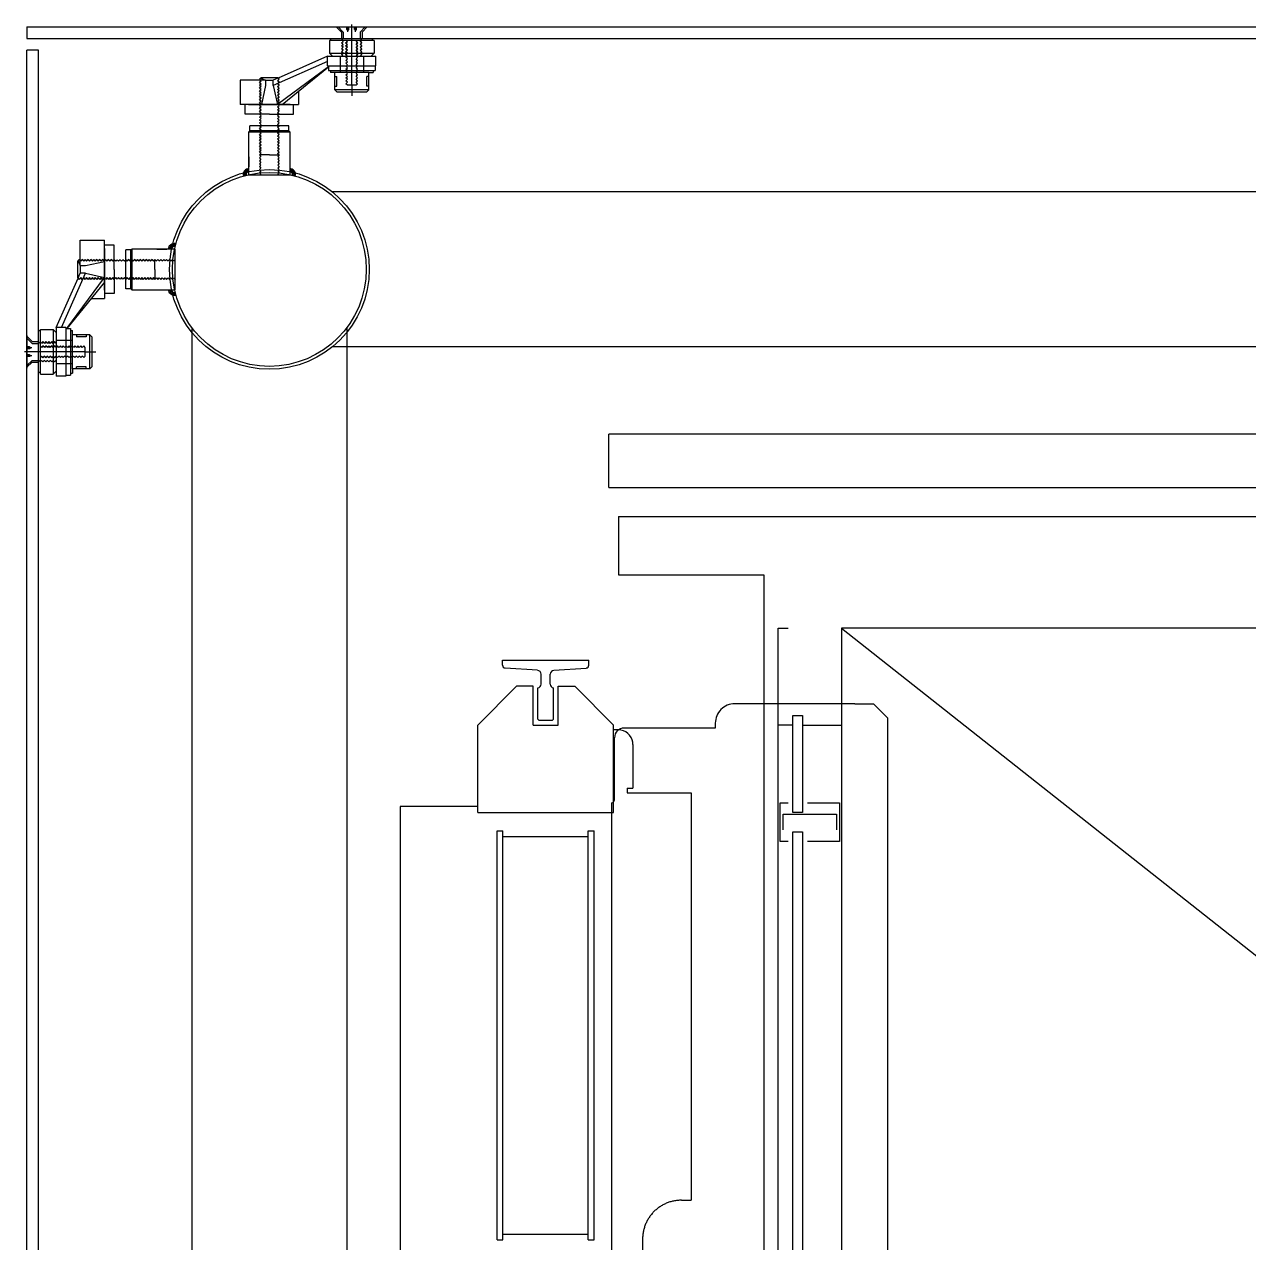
# Model space of a CAD drawing. Header units: millimetres. Extents: x -7616 to 421613, y 91067 to 341353.
# Drawn here: x 307944 to 309207, y 214705 to 215961 of the extents above; entities that cross this region are included whole.
import ezdxf

# ---------------------------------------------------------------- set-up
doc = ezdxf.new("R2010")
doc.units = ezdxf.units.MM
doc.header["$LTSCALE"] = 500
doc.header["$MEASUREMENT"] = 0
for name, pattern in [('CENTER', [65, 60, -2, 1, -2]), ('CENTER1', [8, 6, -1, 0, -1]), ('DASH_2', [34, 30, -1.5, 1, -1.5]), ('HIDDEN', [2, 1, -1])]:
    doc.linetypes.add(name, pattern=pattern)
doc.layers.add('e-plan', color=9, linetype='CONTINUOUS')

# ---------------------------------------------------------------- blocks, each defined once
blk = doc.blocks.new('HYUN-1')
at = {"layer": 'e-plan', "linetype": 'Continuous'}
for p, q in [((68.2, 153), (101.8, 153)), ((74.3, 147.8), (69, 153)), ((95.8, 147.8), (101, 153)), ((63.5, 139), (62, 139)), ((62, 139), (62, 126)), ((63.5, 139), (63.5, 141)), ((75, 139), (63.5, 139)), ((74.3, 147.8), (74.3, 141)), ((79.2, 139), (75.3, 139)), ((76.3, 147.8), (76.3, 141)), ((90.5, 139), (79.5, 139)), ((80.3, 150), (81.7, 150)), ((88.3, 150), (89.7, 150)), ((94.8, 139), (90.8, 139)), ((93.8, 147.8), (93.8, 141)), ((108, 139), (95, 139)), ((95.8, 147.8), (95.8, 141)), ((106.5, 139), (106.5, 141)), ((108, 139), (108, 126)), ((60, 117.3), (3.9, 92.5)), ((60, 122.8), (9, 100.3)), ((60, 123), (76, 123)), ((60, 113), (60, 123)), ((62, 126), (93.8, 126)), ((76.3, 123), (80.2, 123)), ((80.5, 123), (93.8, 123)), ((93.8, 126), (108, 126)), ((94, 123), (110, 123)), ((110, 113), (110, 123)), ((61, 111.9), (8.3, 73)), ((13.3, 73), (61, 111.8)), ((60, 113), (110, 113)), ((61, 113), (61, 108)), ((61, 108), (109, 108)), ((63, 108), (63, 106)), ((67.5, 88), (67.5, 106)), ((69.5, 92), (69.5, 102)), ((100.5, 92), (100.5, 102)), ((102.5, 88), (102.5, 106)), ((107, 108), (107, 106)), ((109, 113), (109, 108)), ((-3.9, 98), (-30, 98)), ((-30, 98), (-30, 73)), ((-8.8, 100.2), (-3.9, 98)), ((8.7, 100.7), (-8.7, 100.7)), ((-3.9, 92.5), (-8.2, 73)), ((-3.9, 98), (3.9, 98)), ((-3.9, 98), (-3.9, 92.5)), ((8.8, 100.2), (3.9, 98)), ((3.9, 92.5), (3.9, 98)), ((3.9, 92.5), (8.3, 73)), ((30, 86.6), (30, 73)), ((67.5, 88), (69.5, 86)), ((69.5, 86), (100.5, 86)), ((100.5, 86), (102.5, 88)), ((0, 73), (-30, 73)), ((-21.5, 73), (0, 73)), ((-21.5, 73), (0, 73)), ((0, 73), (30, 73)), ((21.5, 73), (0, 73)), ((0, 73), (21.5, 73)), ((-10.3, 63), (-25, 63)), ((-20, 45.9), (-20, 50.9)), ((-10.2, 50.9), (-20, 50.9)), ((0, 63), (-10, 63)), ((9.9, 50.9), (-9.9, 50.9)), ((0, 63), (10, 63)), ((20, 50.9), (10.2, 50.9)), ((10.3, 63), (25, 63)), ((20, 45.9), (20, 50.9)), ((-20, 45.9), (-21, 44.9)), ((-21, 0), (-21, 44.9)), ((-21, 44.9), (21, 44.9)), ((20, 45.9), (-20, 45.9)), ((21, 44.9), (20, 45.9)), ((21, 44.9), (21, 0)), ((-21, 18.9), (-21, 8.9)), ((21, 9.2), (21, 0))]:
    blk.add_line(p, q, dxfattribs=at)
at = {"layer": 'e-plan', "linetype": 'CENTER1'}
for p, q in [((71, 153), (76.3, 147.8)), ((80, 150.3), (80, 153)), ((81, 148), (81, 153)), ((82, 150.3), (82, 153)), ((85, 93), (85, 155.6)), ((88, 150.3), (88, 153)), ((89, 148), (89, 153)), ((90, 150.3), (90, 153)), ((99, 153), (93.8, 147.8)), ((74.8, 139.5), (76.3, 141)), ((76.3, 138), (74.8, 139.5)), ((76.3, 138), (74.8, 139.5)), ((76, 138), (75, 139)), ((80.2, 138), (79.2, 139)), ((80.5, 138), (79.5, 139)), ((80.5, 138), (79.5, 139)), ((80.5, 138), (79.5, 139)), ((89.5, 138), (90.5, 139)), ((89.5, 138), (90.5, 139)), ((89.8, 138), (90.8, 139)), ((95.3, 139.5), (93.8, 141)), ((93.8, 138), (95.3, 139.5)), ((94, 138), (95, 139)), ((74.5, 136.5), (76, 138)), ((76, 135), (74.5, 136.5)), ((74.5, 133.5), (76, 135)), ((76, 132), (74.5, 133.5)), ((74.5, 130.5), (76, 132)), ((76, 129), (74.5, 130.5)), ((74.5, 127.5), (76, 129)), ((76, 126), (74.5, 127.5)), ((74.8, 136.5), (76.3, 138)), ((74.8, 136.5), (76.3, 138)), ((76.3, 135), (74.8, 136.5)), ((76.3, 135), (74.8, 136.5)), ((74.8, 133.5), (76.3, 135)), ((74.8, 133.5), (76.3, 135)), ((76.3, 132), (74.8, 133.5)), ((76.3, 132), (74.8, 133.5)), ((74.8, 130.5), (76.3, 132)), ((74.8, 130.5), (76.3, 132)), ((76.3, 129), (74.8, 130.5)), ((76.3, 129), (74.8, 130.5)), ((74.8, 127.5), (76.3, 129)), ((74.8, 127.5), (76.3, 129)), ((76.3, 126), (74.8, 127.5)), ((76.3, 126), (74.8, 127.5)), ((78.7, 136.5), (80.2, 138)), ((80.2, 135), (78.7, 136.5)), ((78.7, 133.5), (80.2, 135)), ((80.2, 132), (78.7, 133.5)), ((78.7, 130.5), (80.2, 132)), ((80.2, 129), (78.7, 130.5)), ((78.7, 127.5), (80.2, 129)), ((80.2, 126), (78.7, 127.5)), ((79, 136.5), (80.5, 138)), ((79, 136.5), (80.5, 138)), ((79, 136.5), (80.5, 138)), ((80.5, 135), (79, 136.5)), ((80.5, 135), (79, 136.5)), ((80.5, 135), (79, 136.5)), ((79, 133.5), (80.5, 135)), ((79, 133.5), (80.5, 135)), ((79, 133.5), (80.5, 135)), ((80.5, 132), (79, 133.5)), ((80.5, 132), (79, 133.5)), ((80.5, 132), (79, 133.5)), ((79, 130.5), (80.5, 132)), ((79, 130.5), (80.5, 132)), ((79, 130.5), (80.5, 132)), ((80.5, 129), (79, 130.5)), ((80.5, 129), (79, 130.5)), ((80.5, 129), (79, 130.5)), ((79, 127.5), (80.5, 129)), ((79, 127.5), (80.5, 129)), ((79, 127.5), (80.5, 129)), ((80.5, 126), (79, 127.5)), ((80.5, 126), (79, 127.5)), ((80.5, 126), (79, 127.5)), ((91, 136.5), (89.5, 138)), ((91, 136.5), (89.5, 138)), ((89.5, 135), (91, 136.5)), ((89.5, 135), (91, 136.5)), ((91, 133.5), (89.5, 135)), ((91, 133.5), (89.5, 135)), ((89.5, 132), (91, 133.5)), ((89.5, 132), (91, 133.5)), ((91, 130.5), (89.5, 132)), ((91, 130.5), (89.5, 132)), ((89.5, 129), (91, 130.5)), ((89.5, 129), (91, 130.5)), ((91, 127.5), (89.5, 129)), ((91, 127.5), (89.5, 129)), ((89.5, 126), (91, 127.5)), ((89.5, 126), (91, 127.5)), ((91.3, 136.5), (89.8, 138)), ((89.8, 135), (91.3, 136.5)), ((91.3, 133.5), (89.8, 135)), ((89.8, 132), (91.3, 133.5)), ((91.3, 130.5), (89.8, 132)), ((89.8, 129), (91.3, 130.5)), ((91.3, 127.5), (89.8, 129)), ((89.8, 126), (91.3, 127.5)), ((95.3, 136.5), (93.8, 138)), ((93.8, 135), (95.3, 136.5)), ((95.3, 133.5), (93.8, 135)), ((93.8, 132), (95.3, 133.5)), ((95.3, 130.5), (93.8, 132)), ((93.8, 129), (95.3, 130.5)), ((95.3, 127.5), (93.8, 129)), ((93.8, 126), (95.3, 127.5)), ((95.5, 136.5), (94, 138)), ((94, 135), (95.5, 136.5)), ((95.5, 133.5), (94, 135)), ((94, 132), (95.5, 133.5)), ((95.5, 130.5), (94, 132)), ((94, 129), (95.5, 130.5)), ((95.5, 127.5), (94, 129)), ((94, 126), (95.5, 127.5)), ((62, 126), (65, 123)), ((74.5, 124.5), (76, 126)), ((76, 123), (74.5, 124.5)), ((74.8, 124.5), (76.3, 126)), ((74.8, 124.5), (76.3, 126)), ((76.3, 123), (74.8, 124.5)), ((76.3, 123), (74.8, 124.5)), ((78.7, 124.5), (80.2, 126)), ((80.2, 123), (78.7, 124.5)), ((79, 124.5), (80.5, 126)), ((79, 124.5), (80.5, 126)), ((79, 124.5), (80.5, 126)), ((80.5, 123), (79, 124.5)), ((80.5, 123), (79, 124.5)), ((80.5, 123), (79, 124.5)), ((79, 121.5), (80.5, 123)), ((80.5, 120), (79, 121.5)), ((79, 118.5), (80.5, 120)), ((80.5, 117), (79, 118.5)), ((79, 115.5), (80.5, 117)), ((80.5, 114), (79, 115.5)), ((79, 112.5), (80.5, 114)), ((91, 124.5), (89.5, 126)), ((91, 124.5), (89.5, 126)), ((89.5, 123), (91, 124.5)), ((89.5, 123), (91, 124.5)), ((91, 121.5), (89.5, 123)), ((89.5, 120), (91, 121.5)), ((91, 118.5), (89.5, 120)), ((89.5, 117), (91, 118.5)), ((91, 115.5), (89.5, 117)), ((89.5, 114), (91, 115.5)), ((91, 112.5), (89.5, 114)), ((91.3, 124.5), (89.8, 126)), ((89.8, 123), (91.3, 124.5)), ((95.3, 124.5), (93.8, 126)), ((93.8, 123), (95.3, 124.5)), ((95.5, 124.5), (94, 126)), ((94, 123), (95.5, 124.5)), ((108, 126), (105, 123)), ((64.9, 106), (63, 106)), ((102.5, 106), (64.9, 106)), ((67.5, 102), (69.5, 102)), ((80.5, 111), (79, 112.5)), ((79, 109.5), (80.5, 111)), ((80.5, 108), (79, 109.5)), ((79, 106.5), (80.5, 108)), ((80.5, 105), (79, 106.5)), ((79, 103.5), (80.5, 105)), ((80.5, 102), (79, 103.5)), ((79, 100.5), (80.5, 102)), ((89.5, 111), (91, 112.5)), ((91, 109.5), (89.5, 111)), ((89.5, 108), (91, 109.5)), ((91, 106.5), (89.5, 108)), ((89.5, 105), (91, 106.5)), ((91, 103.5), (89.5, 105)), ((89.5, 102), (91, 103.5)), ((91, 100.5), (89.5, 102)), ((102.5, 102), (100.5, 102)), ((102.5, 106), (107, 106)), ((-10.3, 99), (-9, 100.3)), ((-8.8, 97.5), (-10.3, 99)), ((-10.3, 96), (-8.8, 97.5)), ((-8.8, 94.5), (-10.3, 96)), ((-10.3, 93), (-8.8, 94.5)), ((-8.8, 91.5), (-10.3, 93)), ((-10.3, 90), (-8.8, 91.5)), ((-8.8, 88.5), (-10.3, 90)), ((-10.3, 87), (-8.8, 88.5)), ((-10, 99), (-8.5, 100.5)), ((-10, 99), (-8.5, 100.5)), ((-8.5, 97.5), (-10, 99)), ((-8.5, 97.5), (-10, 99)), ((-10, 96), (-8.5, 97.5)), ((-10, 96), (-8.5, 97.5)), ((-8.5, 94.5), (-10, 96)), ((-8.5, 94.5), (-10, 96)), ((-10, 93), (-8.5, 94.5)), ((-10, 93), (-8.5, 94.5)), ((-8.5, 91.5), (-10, 93)), ((-8.5, 91.5), (-10, 93)), ((-10, 90), (-8.5, 91.5)), ((-10, 90), (-8.5, 91.5)), ((-8.5, 88.5), (-10, 90)), ((-8.5, 88.5), (-10, 90)), ((-10, 87), (-8.5, 88.5)), ((-8.5, 100.5), (-8.7, 100.7)), ((-8.5, 100.5), (-8.7, 100.7)), ((8.5, 100.5), (8.7, 100.7)), ((8.5, 100.5), (8.7, 100.7)), ((10, 99), (8.5, 100.5)), ((10, 99), (8.5, 100.5)), ((8.5, 97.5), (10, 99)), ((8.5, 97.5), (10, 99)), ((10, 96), (8.5, 97.5)), ((10, 96), (8.5, 97.5)), ((8.5, 94.5), (10, 96)), ((8.5, 94.5), (10, 96)), ((10, 93), (8.5, 94.5)), ((10, 93), (8.5, 94.5)), ((8.5, 91.5), (10, 93)), ((8.5, 91.5), (10, 93)), ((10, 90), (8.5, 91.5)), ((10, 90), (8.5, 91.5)), ((8.5, 88.5), (10, 90)), ((8.5, 88.5), (10, 90)), ((10, 87), (8.5, 88.5)), ((8.8, 97.5), (10.3, 99)), ((10.3, 96), (8.8, 97.5)), ((8.8, 94.5), (10.3, 96)), ((10.3, 93), (8.8, 94.5)), ((8.8, 91.5), (10.3, 93)), ((10.3, 90), (8.8, 91.5)), ((8.8, 88.5), (10.3, 90)), ((10.3, 87), (8.8, 88.5)), ((10.3, 99), (9, 100.3)), ((67.5, 92), (69.5, 92)), ((80.5, 99), (79, 100.5)), ((79, 97.5), (80.5, 99)), ((80.5, 96), (79, 97.5)), ((79, 94.5), (80.5, 96)), ((80.5, 93), (79, 94.5)), ((89.5, 93), (80.5, 93)), ((85, 93), (85, 82)), ((89.5, 99), (91, 100.5)), ((91, 97.5), (89.5, 99)), ((89.5, 96), (91, 97.5)), ((91, 94.5), (89.5, 96)), ((89.5, 93), (91, 94.5)), ((102.5, 92), (100.5, 92)), ((-8.8, 85.5), (-10.3, 87)), ((-10.3, 84), (-8.8, 85.5)), ((-8.8, 82.5), (-10.3, 84)), ((-10.3, 81), (-8.8, 82.5)), ((-8.8, 79.5), (-10.3, 81)), ((-10.3, 78), (-8.8, 79.5)), ((-8.8, 76.5), (-10.3, 78)), ((-10.3, 75), (-8.8, 76.5)), ((-8.5, 85.5), (-10, 87)), ((-10, 84), (-8.5, 85.5)), ((-8.5, 82.5), (-10, 84)), ((-10, 81), (-8.5, 82.5)), ((-8.5, 79.5), (-10, 81)), ((-10, 78), (-8.5, 79.5)), ((-8.5, 76.5), (-10, 78)), ((-10, 75), (-8.5, 76.5)), ((-8.8, 76.5), (-9.8, 77.5)), ((8.5, 85.5), (10, 87)), ((10, 84), (8.5, 85.5)), ((8.5, 82.5), (10, 84)), ((10, 81), (8.5, 82.5)), ((8.5, 79.5), (10, 81)), ((10, 78), (8.5, 79.5)), ((8.5, 76.5), (10, 78)), ((10, 75), (8.5, 76.5)), ((8.8, 85.5), (10.3, 87)), ((10.3, 84), (8.8, 85.5)), ((8.8, 82.5), (10.3, 84)), ((10.3, 81), (8.8, 82.5)), ((8.8, 79.5), (10.3, 81)), ((10.3, 78), (8.8, 79.5)), ((8.8, 76.5), (10.3, 78)), ((8.8, 76.5), (9.8, 77.5)), ((10.3, 75), (8.8, 76.5)), ((102.5, 88), (67.5, 88)), ((-8.8, 73.5), (-10.3, 75)), ((-10.3, 72), (-8.8, 73.5)), ((-8.8, 70.5), (-10.3, 72)), ((-10.3, 69), (-8.8, 70.5)), ((-8.8, 67.5), (-10.3, 69)), ((-10.3, 66), (-8.8, 67.5)), ((-8.8, 64.5), (-10.3, 66)), ((-10.3, 63), (-8.8, 64.5)), ((-8.5, 73.5), (-10, 75)), ((-10, 72), (-8.5, 73.5)), ((-8.5, 70.5), (-10, 72)), ((-10, 69), (-8.5, 70.5)), ((-8.5, 67.5), (-10, 69)), ((-10, 66), (-8.5, 67.5)), ((-8.5, 64.5), (-10, 66)), ((-10, 63), (-8.5, 64.5)), ((-10, 63), (-8.5, 64.5)), ((-10, 63), (-8.5, 64.5)), ((-8.5, 64.5), (-9.5, 65.5)), ((-8.5, 64.5), (-9.5, 65.5)), ((8.5, 73.5), (10, 75)), ((10, 72), (8.5, 73.5)), ((8.5, 70.5), (10, 72)), ((10, 69), (8.5, 70.5)), ((8.5, 67.5), (10, 69)), ((10, 66), (8.5, 67.5)), ((8.5, 64.5), (10, 66)), ((8.5, 64.5), (9.5, 65.5)), ((8.5, 64.5), (9.5, 65.5)), ((8.5, 64.5), (9.5, 65.5)), ((8.5, 64.5), (9.5, 65.5)), ((10, 63), (8.5, 64.5)), ((10, 63), (8.5, 64.5)), ((10, 63), (8.5, 64.5)), ((10, 63), (8.5, 64.5)), ((10, 63), (8.5, 64.5)), ((10, 63), (8.5, 64.5)), ((10, 63), (8.5, 64.5)), ((10, 63), (8.5, 64.5)), ((10, 63), (8.5, 64.5)), ((8.8, 73.5), (10.3, 75)), ((10.3, 72), (8.8, 73.5)), ((8.8, 70.5), (10.3, 72)), ((10.3, 69), (8.8, 70.5)), ((8.8, 67.5), (10.3, 69)), ((10.3, 66), (8.8, 67.5)), ((8.8, 64.5), (10.3, 66)), ((10.3, 63), (8.8, 64.5)), ((10.3, 63), (8.8, 64.5)), ((10.3, 63), (8.8, 64.5)), ((-8.8, 49.5), (-10.2, 50.9)), ((-8.5, 61.5), (-10, 63)), ((-8.5, 61.5), (-10, 63)), ((-8.5, 61.5), (-10, 63)), ((-10, 60), (-8.5, 61.5)), ((-10, 60), (-8.5, 61.5)), ((-10, 60), (-8.5, 61.5)), ((-8.5, 58.5), (-10, 60)), ((-8.5, 58.5), (-10, 60)), ((-10, 57), (-8.5, 58.5)), ((-10, 57), (-8.5, 58.5)), ((-8.5, 55.5), (-10, 57)), ((-8.5, 55.5), (-10, 57)), ((-10, 54), (-8.5, 55.5)), ((-10, 54), (-8.5, 55.5)), ((-8.5, 52.5), (-10, 54)), ((-8.5, 52.5), (-10, 54)), ((-10, 51), (-8.5, 52.5)), ((-10, 51), (-8.5, 52.5)), ((-8.5, 49.5), (-10, 51)), ((-8.5, 49.5), (-10, 51)), ((8.5, 61.5), (10, 63)), ((8.5, 61.5), (10, 63)), ((8.5, 61.5), (10, 63)), ((8.5, 61.5), (10, 63)), ((8.5, 61.5), (10, 63)), ((8.5, 61.5), (10, 63)), ((10, 60), (8.5, 61.5)), ((10, 60), (8.5, 61.5)), ((10, 60), (8.5, 61.5)), ((10, 60), (8.5, 61.5)), ((10, 60), (8.5, 61.5)), ((10, 60), (8.5, 61.5)), ((8.5, 58.5), (10, 60)), ((8.5, 58.5), (10, 60)), ((8.5, 58.5), (10, 60)), ((8.5, 58.5), (10, 60)), ((10, 57), (8.5, 58.5)), ((10, 57), (8.5, 58.5)), ((10, 57), (8.5, 58.5)), ((10, 57), (8.5, 58.5)), ((8.5, 55.5), (10, 57)), ((8.5, 55.5), (10, 57)), ((8.5, 55.5), (10, 57)), ((8.5, 55.5), (10, 57)), ((10, 54), (8.5, 55.5)), ((10, 54), (8.5, 55.5)), ((10, 54), (8.5, 55.5)), ((10, 54), (8.5, 55.5)), ((8.5, 52.5), (10, 54)), ((8.5, 52.5), (10, 54)), ((8.5, 52.5), (10, 54)), ((8.5, 52.5), (10, 54)), ((10, 51), (8.5, 52.5)), ((10, 51), (8.5, 52.5)), ((10, 51), (8.5, 52.5)), ((10, 51), (8.5, 52.5)), ((8.5, 49.5), (10, 51)), ((8.5, 49.5), (10, 51)), ((8.5, 49.5), (10, 51)), ((8.5, 49.5), (10, 51)), ((8.8, 49.5), (10.2, 50.9)), ((-10.3, 48), (-8.8, 49.5)), ((-8.8, 46.5), (-10.3, 48)), ((-10.3, 45), (-8.8, 46.5)), ((-8.8, 43.5), (-10.3, 45)), ((-10.3, 42), (-8.8, 43.5)), ((-8.8, 40.5), (-10.3, 42)), ((-10.3, 39), (-8.8, 40.5)), ((-8.8, 37.5), (-10.3, 39)), ((-10, 48), (-8.5, 49.5)), ((-8.5, 46.5), (-10, 48)), ((-10, 45), (-8.5, 46.5)), ((-8.5, 43.5), (-10, 45)), ((-10, 42), (-8.5, 43.5)), ((-8.5, 40.5), (-10, 42)), ((-10, 39), (-8.5, 40.5)), ((-8.5, 37.5), (-10, 39)), ((10, 48), (8.5, 49.5)), ((10, 48), (8.5, 49.5)), ((8.5, 46.5), (10, 48)), ((8.5, 46.5), (10, 48)), ((10, 45), (8.5, 46.5)), ((10, 45), (8.5, 46.5)), ((8.5, 43.5), (10, 45)), ((8.5, 43.5), (10, 45)), ((10, 42), (8.5, 43.5)), ((10, 42), (8.5, 43.5)), ((8.5, 40.5), (10, 42)), ((8.5, 40.5), (10, 42)), ((10, 39), (8.5, 40.5)), ((10, 39), (8.5, 40.5)), ((8.5, 37.5), (10, 39)), ((8.5, 37.5), (10, 39)), ((10.3, 48), (8.8, 49.5)), ((8.8, 46.5), (10.3, 48)), ((10.3, 45), (8.8, 46.5)), ((8.8, 43.5), (10.3, 45)), ((10.3, 42), (8.8, 43.5)), ((8.8, 40.5), (10.3, 42)), ((10.3, 39), (8.8, 40.5)), ((8.8, 37.5), (10.3, 39)), ((-10.3, 36), (-8.8, 37.5)), ((-8.8, 34.5), (-10.3, 36)), ((-10.3, 33), (-8.8, 34.5)), ((-8.8, 31.5), (-10.3, 33)), ((-10.3, 30), (-8.8, 31.5)), ((-8.8, 28.5), (-10.3, 30)), ((-10.3, 27), (-8.8, 28.5)), ((-8.8, 25.5), (-10.3, 27)), ((-10.3, 24), (-8.8, 25.5)), ((-10, 36), (-8.5, 37.5)), ((-8.5, 34.5), (-10, 36)), ((-10, 33), (-8.5, 34.5)), ((-8.5, 31.5), (-10, 33)), ((-10, 30), (-8.5, 31.5)), ((-8.5, 28.5), (-10, 30)), ((-10, 27), (-8.5, 28.5)), ((-8.5, 25.5), (-10, 27)), ((-10, 24), (-8.5, 25.5)), ((10, 36), (8.5, 37.5)), ((10, 36), (8.5, 37.5)), ((8.5, 34.5), (10, 36)), ((8.5, 34.5), (10, 36)), ((10, 33), (8.5, 34.5)), ((10, 33), (8.5, 34.5)), ((8.5, 31.5), (10, 33)), ((8.5, 31.5), (10, 33)), ((10, 30), (8.5, 31.5)), ((10, 30), (8.5, 31.5)), ((8.5, 28.5), (10, 30)), ((8.5, 28.5), (10, 30)), ((10, 27), (8.5, 28.5)), ((10, 27), (8.5, 28.5)), ((8.5, 25.5), (10, 27)), ((8.5, 25.5), (10, 27)), ((10, 24), (8.5, 25.5)), ((10, 24), (8.5, 25.5)), ((10.3, 36), (8.8, 37.5)), ((8.8, 34.5), (10.3, 36)), ((10.3, 33), (8.8, 34.5)), ((8.8, 31.5), (10.3, 33)), ((10.3, 30), (8.8, 31.5)), ((8.8, 28.5), (10.3, 30)), ((10.3, 27), (8.8, 28.5)), ((8.8, 25.5), (10.3, 27)), ((10.3, 24), (8.8, 25.5)), ((-8.8, 22.5), (-10.3, 24)), ((-10.3, 21), (-8.8, 22.5)), ((-10.3, 21), (-8.8, 19.5)), ((-8.8, 19.5), (-10.3, 18)), ((-10.3, 18), (-8.8, 16.5)), ((-8.8, 16.5), (-10.3, 15)), ((-10.3, 15), (-8.8, 13.5)), ((-8.8, 13.5), (-10.3, 12)), ((-8.5, 22.5), (-10, 24)), ((-10, 21), (-8.5, 22.5)), ((0, 21), (-10, 21)), ((0, 21), (10, 21)), ((8.5, 22.5), (10, 24)), ((8.5, 22.5), (10, 24)), ((10, 21), (8.5, 22.5)), ((10, 21), (8.5, 22.5)), ((8.8, 22.5), (10.3, 24)), ((10.3, 21), (8.8, 22.5)), ((10.3, 21), (8.8, 19.5)), ((8.8, 19.5), (10.3, 18)), ((10.3, 18), (8.8, 16.5)), ((8.8, 16.5), (10.3, 15)), ((10.3, 15), (8.8, 13.5)), ((8.8, 13.5), (10.3, 12)), ((-10.3, 12), (-8.8, 10.5)), ((-8.8, 10.5), (-10.3, 9)), ((-10.3, 9), (-8.8, 7.5)), ((-8.8, 7.5), (-10.3, 6)), ((-10.3, 6), (-8.8, 4.5)), ((-8.8, 4.5), (-10.3, 3)), ((-10.3, 3), (-8.8, 1.5)), ((-8.8, 1.5), (-10.3, 0)), ((10.3, 12), (8.8, 10.5)), ((8.8, 10.5), (10.3, 9)), ((10.3, 9), (8.8, 7.5)), ((8.8, 7.5), (10.3, 6)), ((10.3, 6), (8.8, 4.5)), ((8.8, 4.5), (10.3, 3)), ((10.3, 3), (8.8, 1.5)), ((8.8, 1.5), (10.3, 0))]:
    blk.add_line(p, q, dxfattribs=at)
at = {"layer": 'e-plan', "linetype": 'DASH_2'}
for p, q in [((73, 123), (73, 106)), ((97, 123), (97, 106)), ((-25, 63), (-25, 73)), ((25, 63), (25, 73))]:
    blk.add_line(p, q, dxfattribs=at)
at = {"layer": 'e-plan'}
blk.add_line((21, 0), (-21, 0), dxfattribs=at)
at = {"layer": 'e-plan', "linetype": 'CENTER1'}
for centre, start, end in [((80.3, 150.3), 180, 270), ((81.7, 150.3), 270, 0), ((88.3, 150.3), 180, 270), ((89.7, 150.3), 270, 0)]:
    blk.add_arc(centre, 0.3, start, end, dxfattribs=at)
at = {"layer": 'e-plan', "linetype": 'Continuous'}
for centre, radius, start, end in [((-21, 0.6), 6.11, 89.8114, 186.0131), ((-21, 0.6), 5.11, 89.8114, 187.1953), ((-21, 0.6), 4.11, 89.8114, 188.9587), ((-21, 0.6), 3.11, 89.8114, 191.8754), ((21, 0.6), 6.11, 353.9869, 90.1886), ((21, 0.6), 5.11, 352.8047, 90.1886), ((21, 0.6), 4.11, 351.0413, 90.1886), ((21, 0.6), 3.11, 348.1246, 90.1886)]:
    blk.add_arc(centre, radius, start, end, dxfattribs=at)

msp = doc.modelspace()

# ---------------------------------------------------------------- linework, layer by layer
at = {"layer": 'e-plan'}
for p, q in [((307946.9, 215958.2), (309633.4, 215958.2)), ((307946.9, 215958.2), (307946.9, 215946.2)), ((307946.9, 215946.2), (309633.4, 215946.2)), ((307946.9, 214519.2), (307946.9, 215934.2)), ((307958.9, 215934.2), (307946.9, 215934.2)), ((307958.9, 214519.2), (307958.9, 215934.2)), ((311036.9, 215788.2), (308261.8, 215788.2)), ((308116.9, 215648.2), (308116.9, 213468.2)), ((308276.9, 215648.2), (308276.9, 213468.2)), ((311036.9, 215628.2), (308261.8, 215628.2)), ((310926.9, 215538.2), (308546.9, 215538.2)), ((308546.9, 215483.2), (308546.9, 215538.2)), ((308546.9, 215483.2), (310926.9, 215483.2)), ((308786.9, 215338.2), (308786.9, 215260.2)), ((309236.9, 215338.2), (308786.9, 215338.2)), ((308437.4, 215300.1), (308437.4, 215305.2)), ((308437.4, 215305.2), (308526.4, 215305.2)), ((308473.5, 215294.7), (308440.2, 215297.1)), ((308490.4, 215294.7), (308523.6, 215297.1)), ((308526.4, 215300.1), (308526.4, 215305.2)), ((308477.2, 215280.5), (308477.2, 215290.7)), ((308486.7, 215280.5), (308486.7, 215290.7)), ((308411.9, 215238.2), (308451.9, 215278.2)), ((308468.9, 215278.2), (308451.9, 215278.2)), ((308468.9, 215238.2), (308468.9, 215278.2)), ((308474, 215244.2), (308474, 215276.6)), ((308489.9, 215244.2), (308489.9, 215276.6)), ((308494.9, 215238.2), (308494.9, 215278.2)), ((308494.9, 215278.2), (308511.9, 215278.2)), ((308551.9, 215238.2), (308511.9, 215278.2)), ((308800.9, 215260.2), (308676.9, 215260.2)), ((308800.9, 215260.2), (308819.9, 215260.2)), ((308834.9, 215245.2), (308819.9, 215260.2)), ((308475, 215243.2), (308474, 215244.2)), ((308475, 215243.2), (308488.9, 215243.2)), ((308488.9, 215243.2), (308489.9, 215244.2)), ((308834.9, 214591.2), (308834.9, 215245.2)), ((308411.9, 215148.2), (308411.9, 215238.2)), ((308468.9, 215238.2), (308494.9, 215238.2)), ((308551.9, 215148.2), (308551.9, 215238.2)), ((308556.9, 215233.2), (308551.9, 215233.2)), ((308647.9, 215235.2), (308562.9, 215235.2)), ((308656.9, 215235.2), (308647.9, 215235.2)), ((308656.9, 215240.2), (308656.9, 215235.2)), ((308746.9, 215238.2), (308786.9, 215238.2)), ((308552.9, 215161.2), (308552.9, 215225.2)), ((308571.9, 215218.2), (308571.9, 215173.2)), ((308565.9, 215173.2), (308571.9, 215173.2)), ((308565.9, 215173.2), (308565.9, 215168.2)), ((308565.9, 215168.2), (308631.9, 215168.2)), ((308331.9, 215154.2), (308331.9, 214682.2)), ((308411.9, 215154.2), (308331.9, 215154.2)), ((308549.9, 215158.2), (308549.9, 214678.2)), ((308411.9, 215148.2), (308551.9, 215148.2)), ((308431.9, 214707.2), (308431.9, 215129.2)), ((308431.9, 215129.2), (308437.9, 215129.2)), ((308437.9, 214707.2), (308437.9, 215129.2)), ((308525.9, 214707.2), (308525.9, 215129.2)), ((308525.9, 215129.2), (308531.9, 215129.2)), ((308531.9, 214707.2), (308531.9, 215129.2)), ((308437.9, 215123.2), (308525.9, 215123.2)), ((308437.9, 214713.2), (308525.9, 214713.2)), ((308431.9, 214707.2), (308437.9, 214707.2)), ((308525.9, 214707.2), (308531.9, 214707.2))]:
    msp.add_line(p, q, dxfattribs=at)
at = {"layer": 'e-plan', "linetype": 'Continuous'}
for p, q in [((308556.9, 215453.2), (310916.9, 215453.2)), ((308556.9, 215453.2), (308556.9, 215393.2)), ((308556.9, 215393.2), (308706.9, 215393.2)), ((308706.9, 215393.2), (308706.9, 215260.2)), ((308721.9, 215260.2), (308721.9, 215338.2))]:
    msp.add_line(p, q, dxfattribs=at)
at = {"layer": 'e-plan', "ltscale": 2}
msp.add_line((308786.9, 215338.2), (310686.9, 213838.2), dxfattribs=at)
at = {"layer": 'e-plan', "linetype": 'CENTER'}
for p, q in [((308706.9, 215260.2), (308706.9, 214576.2)), ((308721.9, 214576.2), (308721.9, 215260.2)), ((308786.9, 215260.2), (308786.9, 214576.2))]:
    msp.add_line(p, q, dxfattribs=at)
at = {"layer": 'e-plan', "linetype": 'HIDDEN'}
for p, q in [((308631.9, 215168.2), (308631.9, 214748.2)), ((308621.9, 214748.2), (308631.9, 214748.2)), ((308581.9, 214708.2), (308581.9, 214668.2))]:
    msp.add_line(p, q, dxfattribs=at)
at = {"layer": 'e-plan'}
for points in [[(308736.9, 215238.2), (308721.9, 215238.2), (308721.9, 215338.2), (308731.9, 215338.2)], [(308731.9, 215118.2), (308723.9, 215118.2), (308723.9, 215158.2), (308731.9, 215158.2)], [(308751.9, 215158.2), (308784.9, 215158.2), (308784.9, 215118.2), (308751.9, 215118.2)], [(308726.9, 215130.2), (308726.9, 215146.2), (308781.9, 215146.2), (308781.9, 215130.2)]]:
    msp.add_lwpolyline(points, dxfattribs=at)
for points in [[(308736.9, 215148.2), (308736.9, 215248.2), (308746.9, 215248.2), (308746.9, 215148.2), (308736.9, 215148.2)], [(308746.9, 215128.2), (308746.9, 214670.2), (308746.9, 214670.2), (308736.9, 214670.2), (308736.9, 215128.2), (308746.9, 215128.2)]]:
    msp.add_lwpolyline(points, close=True, dxfattribs=at)
for radius in [103, 100]:
    msp.add_circle((308196.9, 215708.2), radius, dxfattribs=at)
for centre, radius, start, end in [((308440.4, 215300.1), 3, 180, 265.8869), ((308473.2, 215290.7), 4, 0, 85.8869), ((308490.7, 215290.7), 4, 94.1131, 180), ((308523.4, 215300.1), 3, 274.1131, 0), ((308473.2, 215280.5), 4, 281.6832, 0), ((308490.7, 215280.5), 4, 180, 258.3168), ((308676.9, 215240.2), 20, 90, 180.0001), ((308562.9, 215225.2), 10, 90, 180), ((308556.9, 215218.2), 15, 8.7974, 90), ((308556.9, 215218.2), 15, 0, 8.7974), ((308549.9, 215161.2), 3, 270, 0)]:
    msp.add_arc(centre, radius, start, end, dxfattribs=at)
at = {"layer": 'e-plan', "linetype": 'HIDDEN'}
msp.add_arc((308621.9, 214708.2), 40, 90, 180, dxfattribs=at)

# ---------------------------------------------------------------- block references
at = {"layer": 'e-plan'}
msp.add_blockref('HYUN-1', (308196.9, 215805.2), dxfattribs=at)
at = {"layer": 'e-plan', "xscale": -1, "rotation": 90}
msp.add_blockref('HYUN-1', (308099.9, 215708.2), dxfattribs=at)

doc.saveas('drawing.dxf')
